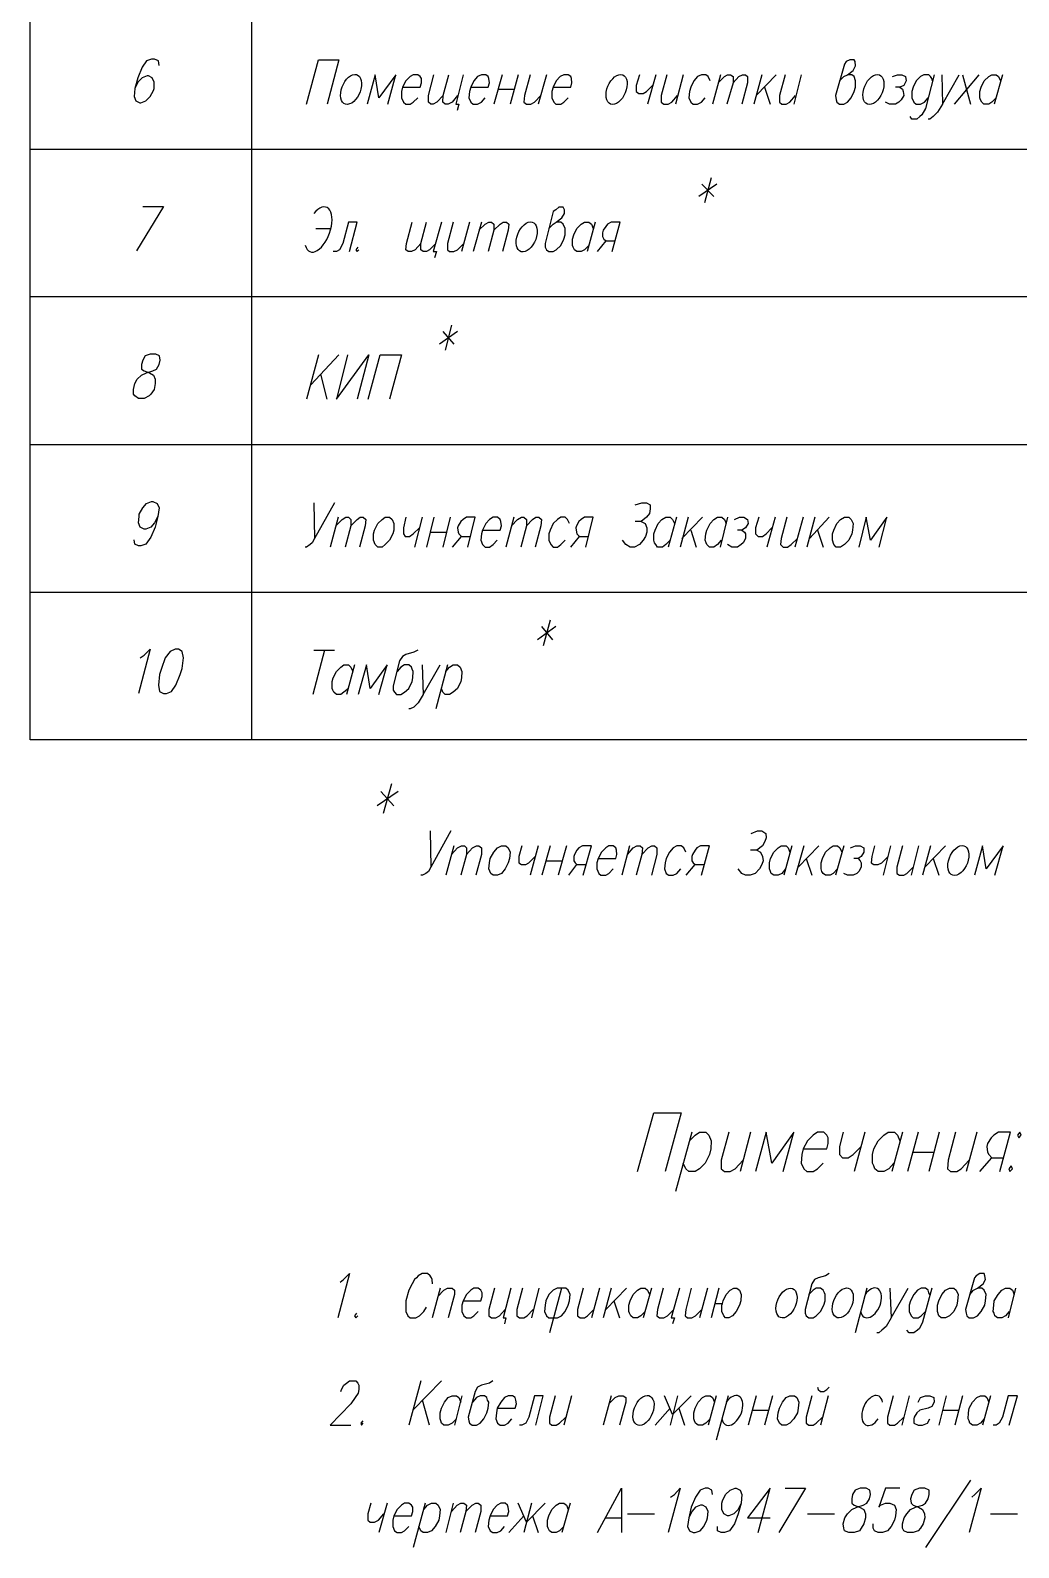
# Model space of a CAD drawing. Header units: millimetres. Extents: x 2185 to 4647, y 1259 to 2456.
# Drawn here: x 3163.9 to 3264.4, y 1267.6 to 1421.8 of the extents above; entities that cross this region are included whole.
import ezdxf

# ---------------------------------------------------------------- set-up
doc = ezdxf.new("R2010")
doc.units = ezdxf.units.MM
for name, color, linetype in [('PDF _0', 7, 'Continuous'), ('PDF _hj', 7, 'Continuous'), ('PDF _НОВЫЙ', 7, 'Continuous'), ('PDF _Спецификации', 7, 'Continuous')]:
    doc.layers.add(name, color=color, linetype=linetype)

msp = doc.modelspace()

# ---------------------------------------------------------------- linework, layer by layer
at = {"layer": 'PDF _0', "lineweight": 25}
for points in [[(3195.41, 1294.57), (3195.73, 1294.83), (3196.36, 1295.46), (3195.16, 1290.95)], [(3204.81, 1294.38), (3204.75, 1294.83), (3204.68, 1295.02), (3204.56, 1295.21), (3204.3, 1295.46), (3203.73, 1295.46), (3203.35, 1295.21), (3203.16, 1295.02), (3202.97, 1294.83), (3202.71, 1294.38), (3202.4, 1293.75), (3202.08, 1292.67), (3202.08, 1292.03), (3202.08, 1291.59), (3202.27, 1291.14), (3202.52, 1290.95), (3203.1, 1290.95), (3203.48, 1291.14), (3203.92, 1291.59), (3204.18, 1292.03)], [(3245.13, 1295.46), (3244.75, 1295.21), (3243.99, 1295.02), (3243.61, 1294.83), (3243.36, 1294.38), (3242.66, 1291.78), (3242.66, 1291.4), (3242.78, 1291.14), (3243.04, 1290.95), (3243.48, 1290.95), (3243.8, 1291.14), (3244.24, 1291.59), (3244.56, 1292.22), (3244.69, 1292.67), (3244.69, 1293.3), (3244.63, 1293.49), (3244.5, 1293.75), (3244.24, 1293.94), (3243.8, 1293.94), (3243.48, 1293.75), (3243.04, 1293.3)], [(3259.42, 1293.3), (3259.8, 1293.75), (3260.18, 1293.94), (3260.76, 1294.38), (3261.01, 1294.83), (3260.95, 1295.21), (3260.88, 1295.46), (3260.44, 1295.46), (3260.06, 1295.21), (3259.87, 1295.02), (3258.98, 1291.78), (3259.04, 1291.4), (3259.1, 1291.14), (3259.36, 1290.95), (3259.8, 1290.95), (3260.18, 1291.14), (3260.56, 1291.59), (3260.95, 1292.22), (3261.01, 1292.67), (3261.07, 1293.3), (3260.88, 1293.75), (3260.63, 1293.94), (3260.18, 1293.94)], [(3205.57, 1293.94), (3204.75, 1290.95)], [(3205.32, 1293.11), (3205.95, 1293.75), (3206.33, 1293.94), (3206.78, 1293.94), (3207.03, 1293.75), (3207.03, 1293.3), (3206.4, 1290.95)], [(3207.92, 1292.67), (3209.7, 1292.67), (3209.83, 1293.11), (3209.83, 1293.49), (3209.7, 1293.75), (3209.45, 1293.94), (3209, 1293.94), (3208.68, 1293.75), (3208.24, 1293.3), (3207.92, 1292.67), (3207.79, 1292.22), (3207.79, 1291.59), (3207.99, 1291.14), (3208.24, 1290.95), (3208.68, 1290.95), (3209, 1291.14), (3209.45, 1291.59)], [(3211.1, 1293.94), (3210.53, 1291.78), (3210.53, 1291.14), (3210.78, 1290.95), (3211.22, 1290.95), (3211.6, 1291.14), (3212.18, 1291.78)], [(3212.75, 1293.94), (3211.99, 1290.95), (3212.24, 1290.95), (3212.11, 1290.32)], [(3213.95, 1293.94), (3213.38, 1291.78), (3213.38, 1291.14), (3213.64, 1290.95), (3214.08, 1290.95), (3214.4, 1291.14), (3215.03, 1291.78)], [(3215.61, 1293.94), (3214.84, 1290.95)], [(3217.89, 1293.94), (3216.68, 1289.43)], [(3220.11, 1293.94), (3219.54, 1291.78), (3219.54, 1291.14), (3219.8, 1290.95), (3220.24, 1290.95), (3220.56, 1291.14), (3221.19, 1291.78)], [(3221.77, 1293.94), (3220.94, 1290.95)], [(3222.97, 1293.94), (3222.15, 1290.95)], [(3224.5, 1293.94), (3222.4, 1291.78)], [(3226.4, 1291.59), (3225.96, 1291.14), (3225.64, 1290.95), (3225.19, 1290.95), (3224.94, 1291.14), (3224.81, 1291.4), (3224.75, 1291.59), (3224.75, 1292.22), (3224.88, 1292.67), (3225.19, 1293.3), (3225.64, 1293.75), (3225.96, 1293.94), (3226.4, 1293.94), (3226.65, 1293.75), (3226.85, 1293.3)], [(3227.04, 1293.94), (3226.21, 1290.95)], [(3228.24, 1293.94), (3227.67, 1291.78), (3227.61, 1291.14), (3227.86, 1290.95), (3228.31, 1290.95), (3228.69, 1291.14), (3229.32, 1291.78)], [(3229.89, 1293.94), (3229.07, 1290.95), (3229.39, 1290.95), (3229.19, 1290.32)], [(3231.1, 1293.94), (3230.53, 1291.78), (3230.46, 1291.14), (3230.72, 1290.95), (3231.16, 1290.95), (3231.54, 1291.14), (3232.18, 1291.78)], [(3232.75, 1293.94), (3231.93, 1290.95)], [(3233.89, 1293.94), (3233.13, 1290.95)], [(3233.51, 1292.41), (3234.28, 1292.41), (3234.34, 1292.67), (3234.66, 1293.3), (3235.04, 1293.75), (3235.42, 1293.94), (3235.74, 1293.94), (3235.99, 1293.75), (3236.18, 1293.3), (3236.12, 1292.67), (3235.99, 1292.22), (3235.67, 1291.59), (3235.29, 1291.14), (3234.91, 1290.95), (3234.59, 1290.95), (3234.4, 1291.14), (3234.21, 1291.59), (3234.21, 1292.22), (3234.28, 1292.41)], [(3248.94, 1293.94), (3247.74, 1289.43)], [(3251.29, 1293.94), (3251.42, 1290.95), (3253.14, 1293.94)], [(3255.55, 1293.94), (3254.6, 1290.51), (3254.28, 1289.87), (3254.09, 1289.68), (3253.71, 1289.43), (3253.26, 1289.43), (3253.01, 1289.68)], [(3255.36, 1293.3), (3255.23, 1293.49), (3255.17, 1293.75), (3254.91, 1293.94), (3254.47, 1293.94), (3254.09, 1293.75), (3253.71, 1293.3), (3253.39, 1292.67), (3253.26, 1292.22), (3253.26, 1291.59), (3253.45, 1291.14), (3253.64, 1290.95), (3254.15, 1290.95), (3254.47, 1291.14), (3254.91, 1291.59)], [(3263.42, 1291.59), (3263.04, 1291.14), (3262.66, 1290.95), (3262.22, 1290.95), (3261.96, 1291.14), (3261.9, 1291.4), (3261.77, 1291.59), (3261.84, 1292.22), (3261.9, 1292.67), (3262.28, 1293.3), (3262.66, 1293.75), (3263.04, 1293.94), (3263.49, 1293.94), (3263.74, 1293.75), (3263.93, 1293.3)], [(3264.06, 1293.94), (3263.3, 1290.95)], [(3223.23, 1292.67), (3223.8, 1290.95)], [(3197.06, 1291.4), (3196.87, 1291.14), (3197, 1290.95), (3197.19, 1291.14)], [(3251.42, 1290.95), (3250.91, 1290.07), (3250.47, 1289.68), (3250.15, 1289.43), (3249.96, 1289.43)], [(3195.48, 1283.46), (3195.54, 1283.65), (3195.79, 1284.1), (3196.05, 1284.29), (3196.36, 1284.54), (3197, 1284.54), (3197.19, 1284.29), (3197.32, 1284.1), (3197.32, 1283.65), (3197.25, 1283.27), (3196.94, 1282.83), (3196.49, 1282.19), (3194.4, 1280.03), (3196.49, 1280.03)], [(3203.6, 1284.54), (3202.4, 1280.03)], [(3205.7, 1284.54), (3202.78, 1281.56)], [(3210.91, 1284.54), (3210.59, 1284.29), (3209.76, 1284.1), (3209.38, 1283.91), (3209.13, 1283.46), (3208.43, 1280.86), (3208.49, 1280.48), (3208.56, 1280.22), (3208.81, 1280.03), (3209.26, 1280.03), (3209.64, 1280.22), (3210.02, 1280.67), (3210.33, 1281.3), (3210.46, 1281.75), (3210.53, 1282.38), (3210.4, 1282.57), (3210.33, 1282.83), (3210.08, 1283.02), (3209.64, 1283.02), (3209.26, 1282.83), (3208.87, 1282.38)], [(3207.22, 1280.67), (3206.78, 1280.22), (3206.4, 1280.03), (3205.95, 1280.03), (3205.7, 1280.22), (3205.64, 1280.48), (3205.57, 1280.67), (3205.57, 1281.3), (3205.7, 1281.75), (3206.02, 1282.38), (3206.4, 1282.83), (3206.78, 1283.02), (3207.22, 1283.02), (3207.48, 1282.83), (3207.67, 1282.38)], [(3207.79, 1283.02), (3207.03, 1280.03)], [(3211.35, 1281.75), (3213.19, 1281.75), (3213.32, 1282.19), (3213.26, 1282.57), (3213.19, 1282.83), (3212.94, 1283.02), (3212.49, 1283.02), (3212.11, 1282.83), (3211.73, 1282.38), (3211.35, 1281.75), (3211.29, 1281.3), (3211.22, 1280.67), (3211.41, 1280.22), (3211.67, 1280.03), (3212.11, 1280.03), (3212.49, 1280.22), (3212.87, 1280.67)], [(3215.29, 1280.03), (3216.05, 1283.02), (3215.16, 1283.02), (3214.59, 1280.86), (3214.27, 1280.22), (3213.89, 1280.03), (3213.64, 1280.03)], [(3217.26, 1283.02), (3216.68, 1280.86), (3216.68, 1280.22), (3216.94, 1280.03), (3217.38, 1280.03), (3217.7, 1280.22), (3218.34, 1280.86)], [(3218.91, 1283.02), (3218.15, 1280.03)], [(3222.97, 1283.02), (3222.15, 1280.03)], [(3222.72, 1282.19), (3223.35, 1282.83), (3223.73, 1283.02), (3224.18, 1283.02), (3224.43, 1282.83), (3224.43, 1282.38), (3223.8, 1280.03)], [(3231.1, 1283.02), (3229.19, 1281.11), (3228.37, 1283.02)], [(3229.7, 1283.02), (3228.94, 1280.03)], [(3233.01, 1280.67), (3232.56, 1280.22), (3232.24, 1280.03), (3231.8, 1280.03), (3231.54, 1280.22), (3231.42, 1280.48), (3231.35, 1280.67), (3231.35, 1281.3), (3231.48, 1281.75), (3231.8, 1282.38), (3232.24, 1282.83), (3232.56, 1283.02), (3233.01, 1283.02), (3233.26, 1282.83), (3233.45, 1282.38)], [(3233.64, 1283.02), (3232.81, 1280.03)], [(3234.85, 1283.02), (3233.64, 1278.51)], [(3237.7, 1283.02), (3236.88, 1280.03)], [(3239.36, 1283.02), (3238.53, 1280.03)], [(3243.36, 1283.02), (3242.78, 1280.86), (3242.78, 1280.22), (3243.04, 1280.03), (3243.48, 1280.03), (3243.8, 1280.22), (3244.44, 1280.86)], [(3243.93, 1283.91), (3243.99, 1283.65), (3244.24, 1283.46), (3244.56, 1283.46), (3244.88, 1283.65), (3245.13, 1283.91)], [(3245.01, 1283.02), (3244.24, 1280.03)], [(3251.61, 1283.02), (3251.04, 1280.86), (3251.04, 1280.22), (3251.29, 1280.03), (3251.74, 1280.03), (3252.06, 1280.22), (3252.69, 1280.86)], [(3253.26, 1283.02), (3252.5, 1280.03)], [(3254.15, 1282.38), (3254.41, 1282.83), (3254.91, 1283.02), (3255.36, 1283.02), (3255.74, 1282.83), (3255.8, 1282.38), (3255.55, 1281.94), (3255.17, 1281.75), (3254.34, 1281.56), (3254.02, 1281.3), (3253.77, 1280.86), (3253.71, 1280.67), (3253.71, 1280.22), (3254.15, 1280.03), (3254.6, 1280.03), (3255.1, 1280.22), (3255.36, 1280.67)], [(3257.01, 1283.02), (3256.25, 1280.03)], [(3258.66, 1283.02), (3257.9, 1280.03)], [(3260.88, 1280.67), (3260.5, 1280.22), (3260.12, 1280.03), (3259.68, 1280.03), (3259.42, 1280.22), (3259.36, 1280.48), (3259.23, 1280.67), (3259.29, 1281.3), (3259.36, 1281.75), (3259.68, 1282.38), (3260.12, 1282.83), (3260.5, 1283.02), (3260.95, 1283.02), (3261.14, 1282.83), (3261.33, 1282.38)], [(3261.52, 1283.02), (3260.69, 1280.03)], [(3263.42, 1280.03), (3264.25, 1283.02), (3263.3, 1283.02), (3262.72, 1280.86), (3262.41, 1280.22), (3262.09, 1280.03), (3261.77, 1280.03)], [(3204.49, 1280.03), (3203.79, 1282.57)], [(3227.42, 1280.03), (3228.94, 1281.75)], [(3229.83, 1281.75), (3230.4, 1280.03)], [(3237.26, 1281.56), (3238.91, 1281.56)], [(3256.63, 1281.56), (3258.28, 1281.56)], [(3197.7, 1280.48), (3197.51, 1280.22), (3197.57, 1280.03), (3197.76, 1280.22)], [(3221.57, 1269.11), (3223.99, 1273.62), (3223.99, 1269.11)], [(3229, 1272.73), (3229.39, 1272.98), (3229.96, 1273.62), (3228.75, 1269.11)], [(3233.26, 1272.98), (3233.2, 1273.43), (3232.81, 1273.62), (3232.5, 1273.62), (3231.99, 1273.43), (3231.54, 1272.73), (3231.1, 1271.71), (3230.85, 1270.63), (3230.72, 1269.74), (3230.91, 1269.3), (3231.29, 1269.11), (3231.48, 1269.11), (3231.99, 1269.3), (3232.37, 1269.74), (3232.69, 1270.38), (3232.75, 1270.63), (3232.81, 1271.27), (3232.62, 1271.71), (3232.24, 1271.9), (3232.05, 1271.9), (3231.54, 1271.71), (3231.16, 1271.27), (3230.85, 1270.63)], [(3236.18, 1272.09), (3235.86, 1271.46), (3235.42, 1271.01), (3234.91, 1270.82), (3234.78, 1270.82), (3234.4, 1271.01), (3234.21, 1271.46), (3234.21, 1272.09), (3234.28, 1272.35), (3234.59, 1272.98), (3235.04, 1273.43), (3235.55, 1273.62), (3235.67, 1273.62), (3236.05, 1273.43), (3236.24, 1272.98), (3236.18, 1272.09), (3235.86, 1271.01), (3235.48, 1270), (3234.97, 1269.3), (3234.47, 1269.11), (3234.15, 1269.11), (3233.77, 1269.3), (3233.77, 1269.74)], [(3237.89, 1269.11), (3239.1, 1273.62), (3236.82, 1270.63), (3239.1, 1270.63)], [(3240.63, 1273.62), (3242.72, 1273.62), (3239.99, 1269.11)], [(3252.31, 1273.62), (3250.85, 1273.62), (3250.15, 1271.71), (3250.34, 1271.9), (3250.85, 1272.09), (3251.29, 1272.09), (3251.74, 1271.9), (3251.93, 1271.46), (3251.87, 1270.82), (3251.74, 1270.38), (3251.42, 1269.74), (3251.04, 1269.3), (3250.53, 1269.11), (3250.09, 1269.11), (3249.71, 1269.3), (3249.58, 1269.55), (3249.58, 1270)], [(3259.49, 1274.44), (3254.91, 1267.59)], [(3259.61, 1272.73), (3259.93, 1272.98), (3260.56, 1273.62), (3259.36, 1269.11)], [(3198.52, 1272.09), (3198.21, 1271.01), (3198.21, 1270.38), (3198.46, 1270.19), (3198.9, 1270.19), (3199.29, 1270.38), (3199.86, 1271.01)], [(3200.17, 1272.09), (3199.35, 1269.11)], [(3200.87, 1270.82), (3202.65, 1270.82), (3202.78, 1271.27), (3202.78, 1271.71), (3202.65, 1271.9), (3202.4, 1272.09), (3201.95, 1272.09), (3201.63, 1271.9), (3201.19, 1271.46), (3200.87, 1270.82), (3200.75, 1270.38), (3200.75, 1269.74), (3200.94, 1269.3), (3201.19, 1269.11), (3201.63, 1269.11), (3201.95, 1269.3), (3202.4, 1269.74)], [(3204.05, 1272.09), (3202.84, 1267.59)], [(3203.92, 1271.46), (3204.3, 1271.9), (3204.68, 1272.09), (3205.13, 1272.09), (3205.38, 1271.9), (3205.57, 1271.46), (3205.51, 1270.82), (3205.45, 1270.38), (3205.06, 1269.74), (3204.68, 1269.3), (3204.3, 1269.11), (3203.86, 1269.11), (3203.6, 1269.3), (3203.41, 1269.74)], [(3206.91, 1272.09), (3206.14, 1269.11)], [(3206.72, 1271.27), (3207.29, 1271.9), (3207.67, 1272.09), (3207.99, 1272.09), (3208.24, 1271.9), (3208.18, 1271.27), (3207.6, 1269.11)], [(3208.18, 1271.27), (3208.81, 1271.9), (3209.19, 1272.09), (3209.45, 1272.09), (3209.7, 1271.9), (3209.7, 1271.27), (3209.13, 1269.11)], [(3210.65, 1270.82), (3212.43, 1270.82), (3212.56, 1271.27), (3212.49, 1271.71), (3212.43, 1271.9), (3212.18, 1272.09), (3211.73, 1272.09), (3211.35, 1271.9), (3210.97, 1271.46), (3210.65, 1270.82), (3210.53, 1270.38), (3210.46, 1269.74), (3210.65, 1269.3), (3210.91, 1269.11), (3211.35, 1269.11), (3211.73, 1269.3), (3212.11, 1269.74)], [(3216.24, 1272.09), (3214.34, 1270.19), (3213.51, 1272.09)], [(3214.84, 1272.09), (3214.08, 1269.11)], [(3218.15, 1269.74), (3217.7, 1269.3), (3217.38, 1269.11), (3216.94, 1269.11), (3216.68, 1269.3), (3216.56, 1269.55), (3216.49, 1269.74), (3216.49, 1270.38), (3216.62, 1270.82), (3216.94, 1271.46), (3217.38, 1271.9), (3217.7, 1272.09), (3218.15, 1272.09), (3218.4, 1271.9), (3218.59, 1271.46)], [(3218.78, 1272.09), (3217.95, 1269.11)], [(3212.56, 1269.11), (3214.08, 1270.82)], [(3214.97, 1270.82), (3215.54, 1269.11)], [(3222.4, 1270.63), (3223.92, 1270.63)], [(3224.62, 1271.01), (3227.35, 1271.01)], [(3242.91, 1271.01), (3245.64, 1271.01)], [(3261.52, 1271.01), (3264.25, 1271.01)]]:
    msp.add_lwpolyline(points, dxfattribs=at)
for points in [[(3218.34, 1293.94), (3217.45, 1293.94), (3217.07, 1293.75), (3216.62, 1293.3), (3216.3, 1292.67), (3216.24, 1292.22), (3216.18, 1291.59), (3216.37, 1291.14), (3216.62, 1290.95), (3217.51, 1290.95), (3217.89, 1291.14), (3218.27, 1291.59), (3218.59, 1292.22), (3218.72, 1292.67), (3218.78, 1293.3), (3218.59, 1293.75)], [(3257.33, 1293.94), (3257.77, 1293.94), (3258.02, 1293.75), (3258.22, 1293.3), (3258.15, 1292.67), (3258.09, 1292.22), (3257.77, 1291.59), (3257.33, 1291.14), (3256.95, 1290.95), (3256.5, 1290.95), (3256.25, 1291.14), (3256.12, 1291.59), (3256.12, 1292.22), (3256.25, 1292.67), (3256.56, 1293.3), (3256.95, 1293.75)], [(3241.13, 1283.02), (3241.58, 1283.02), (3241.83, 1282.83), (3242.02, 1282.38), (3241.96, 1281.75), (3241.9, 1281.3), (3241.51, 1280.67), (3241.13, 1280.22), (3240.75, 1280.03), (3240.31, 1280.03), (3240.05, 1280.22), (3239.86, 1280.67), (3239.93, 1281.3), (3240.05, 1281.75), (3240.37, 1282.38), (3240.75, 1282.83)], [(3248.25, 1273.62), (3247.74, 1273.43), (3247.48, 1272.98), (3247.42, 1272.54), (3247.42, 1272.09), (3247.67, 1271.9), (3248.18, 1271.71), (3248.63, 1271.46), (3248.82, 1271.01), (3248.82, 1270.63), (3248.63, 1270), (3248.37, 1269.55), (3248.18, 1269.3), (3247.67, 1269.11), (3247.1, 1269.11), (3246.66, 1269.3), (3246.59, 1269.55), (3246.53, 1270), (3246.72, 1270.63), (3246.98, 1271.01), (3247.42, 1271.46), (3247.93, 1271.71), (3248.56, 1271.9), (3248.94, 1272.09), (3249.2, 1272.54), (3249.33, 1272.98), (3249.26, 1273.43), (3248.88, 1273.62)], [(3254.28, 1273.62), (3253.77, 1273.43), (3253.52, 1272.98), (3253.39, 1272.54), (3253.45, 1272.09), (3253.64, 1271.9), (3254.21, 1271.71), (3254.6, 1271.46), (3254.79, 1271.01), (3254.85, 1270.63), (3254.66, 1270), (3254.41, 1269.55), (3254.15, 1269.3), (3253.64, 1269.11), (3253.07, 1269.11), (3252.69, 1269.3), (3252.56, 1269.55), (3252.56, 1270), (3252.75, 1270.63), (3253.01, 1271.01), (3253.39, 1271.46), (3253.9, 1271.71), (3254.6, 1271.9), (3254.91, 1272.09), (3255.17, 1272.54), (3255.29, 1272.98), (3255.29, 1273.43), (3254.85, 1273.62)]]:
    msp.add_lwpolyline(points, close=True, dxfattribs=at)
for centre, major_axis, ratio, start_param, end_param in [((3240.78, 1292.44), (0.63, 1.47), 0.590817, 0.4187233561481813, 6.701908663327767), ((3246.5, 1292.45), (0.62, 1.48), 0.589085, 0.469595, 6.75278), ((3249.36, 1292.46), (0.64, 1.47), 0.591439, 2.429145, 7.511204), ((3226.24, 1281.53), (0.62, 1.48), 0.589085, 0.469595, 6.75278), ((3235.26, 1281.53), (0.64, 1.47), 0.591439, 2.429145, 7.511204), ((3249.49, 1281.52), (0.63, 1.48), 0.588119, 5.560953, 10.646591)]:
    msp.add_ellipse(centre, major_axis=major_axis, ratio=ratio, start_param=start_param, end_param=end_param, dxfattribs=at)
at = {"layer": 'PDF _hj', "lineweight": 25}
for points in [[(3225.64, 1305.81), (3227.29, 1311.78), (3230.08, 1311.78), (3228.43, 1305.81)], [(3231.16, 1309.81), (3229.51, 1303.78)], [(3230.91, 1308.93), (3231.48, 1309.5), (3231.93, 1309.81), (3232.56, 1309.81), (3232.88, 1309.5), (3233.13, 1308.93), (3233.07, 1308.1), (3232.94, 1307.53), (3232.5, 1306.64), (3231.93, 1306.07), (3231.48, 1305.81), (3230.85, 1305.81), (3230.53, 1306.07), (3230.27, 1306.64)], [(3234.91, 1309.81), (3234.15, 1306.96), (3234.15, 1306.07), (3234.47, 1305.81), (3235.04, 1305.81), (3235.55, 1306.07), (3236.37, 1306.96)], [(3237.13, 1309.81), (3236.05, 1305.81)], [(3240.43, 1305.81), (3241.51, 1309.81), (3239.29, 1306.64), (3238.72, 1309.81), (3237.64, 1305.81)], [(3242.47, 1308.1), (3244.88, 1308.1), (3245.01, 1308.67), (3245.01, 1309.24), (3244.88, 1309.5), (3244.56, 1309.81), (3243.93, 1309.81), (3243.48, 1309.5), (3242.91, 1308.93), (3242.47, 1308.1), (3242.34, 1307.53), (3242.28, 1306.64), (3242.53, 1306.07), (3242.85, 1305.81), (3243.48, 1305.81), (3243.93, 1306.07), (3244.5, 1306.64)], [(3246.53, 1309.81), (3246.15, 1308.35), (3246.15, 1307.53), (3246.47, 1307.21), (3247.04, 1307.21), (3247.55, 1307.53), (3248.37, 1308.35)], [(3248.75, 1309.81), (3247.67, 1305.81)], [(3251.67, 1306.64), (3251.17, 1306.07), (3250.66, 1305.81), (3250.09, 1305.81), (3249.77, 1306.07), (3249.64, 1306.39), (3249.52, 1306.64), (3249.52, 1307.53), (3249.64, 1308.1), (3250.09, 1308.93), (3250.66, 1309.5), (3251.1, 1309.81), (3251.74, 1309.81), (3252.06, 1309.5), (3252.31, 1308.93)], [(3252.56, 1309.81), (3251.48, 1305.81)], [(3254.15, 1309.81), (3253.07, 1305.81)], [(3256.31, 1309.81), (3255.23, 1305.81)], [(3257.96, 1309.81), (3257.2, 1306.96), (3257.14, 1306.07), (3257.45, 1305.81), (3258.09, 1305.81), (3258.53, 1306.07), (3259.36, 1306.96)], [(3260.12, 1309.81), (3259.04, 1305.81)], [(3262.47, 1305.81), (3263.55, 1309.81), (3262.34, 1309.81), (3261.84, 1309.5), (3261.58, 1309.24), (3261.2, 1308.67), (3261.14, 1308.35), (3261.2, 1307.78), (3261.33, 1307.53), (3261.64, 1307.21), (3262.85, 1307.21)], [(3253.58, 1307.78), (3255.8, 1307.78)], [(3260.44, 1305.81), (3261.64, 1307.21)]]:
    msp.add_lwpolyline(points, dxfattribs=at)
for points in [[(3264.5, 1309.81), (3264.25, 1309.5), (3264.38, 1309.24), (3264.63, 1309.5)], [(3263.61, 1306.39), (3263.36, 1306.07), (3263.49, 1305.81), (3263.74, 1306.07)]]:
    msp.add_lwpolyline(points, close=True, dxfattribs=at)
at = {"layer": 'PDF _НОВЫЙ', "lineweight": 25}
for points in [[(3177, 1418.21), (3176.93, 1418.66), (3176.55, 1418.85), (3176.23, 1418.85), (3175.73, 1418.66), (3175.28, 1418.02), (3174.84, 1416.94), (3174.52, 1415.86), (3174.46, 1415.04), (3174.65, 1414.59), (3175.03, 1414.4), (3175.15, 1414.4), (3175.66, 1414.59), (3176.11, 1415.04), (3176.42, 1415.67), (3176.49, 1415.86), (3176.49, 1416.5), (3176.3, 1416.94), (3175.92, 1417.13), (3175.79, 1417.13), (3175.28, 1416.94), (3174.84, 1416.5), (3174.52, 1415.86)], [(3191.98, 1414.28), (3193.19, 1418.78), (3195.28, 1418.78), (3194.08, 1414.28)], [(3246.15, 1416.63), (3246.59, 1417.07), (3246.98, 1417.26), (3247.55, 1417.7), (3247.8, 1418.15), (3247.74, 1418.59), (3247.67, 1418.78), (3247.23, 1418.78), (3246.85, 1418.59), (3246.66, 1418.34), (3245.77, 1415.16), (3245.83, 1414.72), (3245.9, 1414.47), (3246.15, 1414.28), (3246.59, 1414.28), (3246.98, 1414.47), (3247.36, 1414.91), (3247.67, 1415.55), (3247.8, 1415.99), (3247.8, 1416.63), (3247.67, 1417.07), (3247.42, 1417.26), (3246.98, 1417.26)], [(3200.24, 1414.28), (3201.06, 1417.26), (3199.35, 1414.91), (3198.97, 1417.26), (3198.14, 1414.28)], [(3201.76, 1415.99), (3203.54, 1415.99), (3203.67, 1416.43), (3203.67, 1416.88), (3203.54, 1417.07), (3203.29, 1417.26), (3202.84, 1417.26), (3202.52, 1417.07), (3202.08, 1416.63), (3201.76, 1415.99), (3201.63, 1415.55), (3201.63, 1414.91), (3201.83, 1414.47), (3202.08, 1414.28), (3202.52, 1414.28), (3202.84, 1414.47), (3203.29, 1414.91)], [(3205.89, 1415.16), (3205.25, 1414.47), (3204.87, 1414.28), (3204.62, 1414.28), (3204.37, 1414.47), (3204.37, 1415.16), (3204.94, 1417.26)], [(3207.35, 1415.16), (3206.78, 1414.47), (3206.4, 1414.28), (3206.08, 1414.28), (3205.83, 1414.47), (3205.89, 1415.16), (3206.46, 1417.26)], [(3207.92, 1417.26), (3207.16, 1414.28), (3207.48, 1414.28), (3207.29, 1413.64)], [(3208.68, 1415.99), (3210.46, 1415.99), (3210.59, 1416.43), (3210.53, 1416.88), (3210.46, 1417.07), (3210.21, 1417.26), (3209.76, 1417.26), (3209.38, 1417.07), (3209, 1416.63), (3208.68, 1415.99), (3208.56, 1415.55), (3208.49, 1414.91), (3208.68, 1414.47), (3208.94, 1414.28), (3209.38, 1414.28), (3209.76, 1414.47), (3210.14, 1414.91)], [(3211.86, 1417.26), (3211.03, 1414.28)], [(3213.51, 1417.26), (3212.68, 1414.28)], [(3214.72, 1417.26), (3214.14, 1415.16), (3214.08, 1414.47), (3214.34, 1414.28), (3214.78, 1414.28), (3215.16, 1414.47), (3215.8, 1415.16)], [(3216.37, 1417.26), (3215.54, 1414.28)], [(3217.07, 1415.99), (3218.84, 1415.99), (3218.97, 1416.43), (3218.91, 1416.88), (3218.84, 1417.07), (3218.59, 1417.26), (3218.15, 1417.26), (3217.76, 1417.07), (3217.38, 1416.63), (3217.07, 1415.99), (3216.94, 1415.55), (3216.94, 1414.91), (3217.13, 1414.47), (3217.32, 1414.28), (3217.83, 1414.28), (3218.15, 1414.47), (3218.59, 1414.91)], [(3225.83, 1417.26), (3225.51, 1416.18), (3225.51, 1415.55), (3225.77, 1415.36), (3226.21, 1415.36), (3226.53, 1415.55), (3227.16, 1416.18)], [(3227.48, 1417.26), (3226.65, 1414.28)], [(3228.62, 1417.26), (3228.05, 1415.16), (3228.05, 1414.47), (3228.31, 1414.28), (3228.75, 1414.28), (3229.13, 1414.47), (3229.7, 1415.16)], [(3230.27, 1417.26), (3229.51, 1414.28)], [(3233.01, 1416.63), (3232.81, 1417.07), (3232.56, 1417.26), (3232.12, 1417.26), (3231.73, 1417.07), (3231.35, 1416.63), (3231.04, 1415.99), (3230.91, 1415.55), (3230.85, 1414.91), (3231.04, 1414.47), (3231.29, 1414.28), (3231.73, 1414.28), (3232.12, 1414.47), (3232.5, 1414.91)], [(3234.08, 1417.26), (3233.26, 1414.28)], [(3233.83, 1416.43), (3234.47, 1417.07), (3234.78, 1417.26), (3235.1, 1417.26), (3235.35, 1417.07), (3235.35, 1416.43), (3234.72, 1414.28)], [(3235.35, 1416.43), (3235.93, 1417.07), (3236.31, 1417.26), (3236.62, 1417.26), (3236.82, 1417.07), (3236.82, 1416.43), (3236.24, 1414.28)], [(3238.28, 1417.26), (3237.45, 1414.28)], [(3239.74, 1417.26), (3237.7, 1415.16)], [(3240.63, 1417.26), (3240.05, 1415.16), (3240.05, 1414.47), (3240.31, 1414.28), (3240.75, 1414.28), (3241.13, 1414.47), (3241.7, 1415.16)], [(3242.28, 1417.26), (3241.51, 1414.28)], [(3251.55, 1417.07), (3252.06, 1417.26), (3252.5, 1417.26), (3252.88, 1417.07), (3252.94, 1416.63), (3252.69, 1416.18), (3252.31, 1415.99), (3251.87, 1415.99)], [(3255.8, 1417.26), (3254.91, 1413.83), (3254.53, 1413.2), (3254.34, 1413.01), (3254.02, 1412.75), (3253.52, 1412.75), (3253.33, 1413.01)], [(3255.61, 1416.63), (3255.55, 1416.88), (3255.42, 1417.07), (3255.23, 1417.26), (3254.72, 1417.26), (3254.41, 1417.07), (3253.96, 1416.63), (3253.64, 1415.99), (3253.52, 1415.55), (3253.52, 1414.91), (3253.71, 1414.47), (3253.96, 1414.28), (3254.41, 1414.28), (3254.79, 1414.47), (3255.17, 1414.91)], [(3256.56, 1417.26), (3256.63, 1414.28), (3258.34, 1417.26)], [(3260.31, 1417.26), (3257.83, 1414.28)], [(3258.66, 1417.26), (3259.49, 1414.28)], [(3262.09, 1414.91), (3261.64, 1414.47), (3261.33, 1414.28), (3260.82, 1414.28), (3260.63, 1414.47), (3260.5, 1414.72), (3260.44, 1414.91), (3260.44, 1415.55), (3260.56, 1415.99), (3260.88, 1416.63), (3261.33, 1417.07), (3261.64, 1417.26), (3262.09, 1417.26), (3262.34, 1417.07), (3262.53, 1416.63)], [(3262.72, 1417.26), (3261.9, 1414.28)], [(3211.48, 1415.8), (3213.13, 1415.8)], [(3238.53, 1415.99), (3239.1, 1414.28)], [(3252.31, 1415.99), (3252.56, 1415.8), (3252.63, 1415.55), (3252.69, 1415.16), (3252.44, 1414.72), (3252.18, 1414.47), (3251.87, 1414.28), (3251.23, 1414.28), (3250.85, 1414.47)], [(3256.63, 1414.28), (3256.12, 1413.45), (3255.68, 1413.01), (3255.36, 1412.75), (3255.17, 1412.75)], [(3233.13, 1406.78), (3232.43, 1404.24)], [(3233.7, 1406.15), (3231.86, 1404.88)], [(3232.18, 1406.15), (3233.39, 1404.88)], [(3175.35, 1403.86), (3177.44, 1403.86), (3174.71, 1399.35)], [(3216.62, 1401.64), (3217.07, 1402.08), (3217.38, 1402.27), (3217.95, 1402.72), (3218.21, 1403.16), (3218.21, 1403.54), (3218.08, 1403.8), (3217.64, 1403.8), (3217.32, 1403.54), (3217.07, 1403.35), (3216.24, 1400.11), (3216.24, 1399.73), (3216.37, 1399.48), (3216.62, 1399.29), (3217.07, 1399.29), (3217.38, 1399.48), (3217.83, 1399.92), (3218.15, 1400.56), (3218.27, 1401), (3218.27, 1401.64), (3218.08, 1402.08), (3217.83, 1402.27), (3217.38, 1402.27)], [(3192.94, 1401.64), (3194.46, 1401.64)], [(3196.36, 1399.29), (3197.13, 1402.27), (3196.24, 1402.27), (3195.67, 1400.11), (3195.35, 1399.48), (3195.03, 1399.29), (3194.71, 1399.29)], [(3203.6, 1400.11), (3203.03, 1399.48), (3202.65, 1399.29), (3202.33, 1399.29), (3202.08, 1399.48), (3202.14, 1400.11), (3202.71, 1402.27)], [(3205.13, 1400.11), (3204.49, 1399.48), (3204.18, 1399.29), (3203.86, 1399.29), (3203.6, 1399.48), (3203.6, 1400.11), (3204.18, 1402.27)], [(3205.7, 1402.27), (3204.87, 1399.29), (3205.19, 1399.29), (3205, 1398.65)], [(3206.91, 1402.27), (3206.33, 1400.11), (3206.33, 1399.48), (3206.52, 1399.29), (3206.97, 1399.29), (3207.35, 1399.48), (3207.99, 1400.11)], [(3208.56, 1402.27), (3207.73, 1399.29)], [(3209.76, 1402.27), (3208.94, 1399.29)], [(3209.51, 1401.45), (3210.14, 1402.08), (3210.53, 1402.27), (3210.78, 1402.27), (3211.03, 1402.08), (3211.03, 1401.45), (3210.46, 1399.29)], [(3211.03, 1401.45), (3211.67, 1402.08), (3211.99, 1402.27), (3212.3, 1402.27), (3212.56, 1402.08), (3212.49, 1401.45), (3211.92, 1399.29)], [(3220.69, 1399.92), (3220.24, 1399.48), (3219.92, 1399.29), (3219.48, 1399.29), (3219.23, 1399.48), (3219.1, 1399.73), (3219.03, 1399.92), (3219.03, 1400.56), (3219.16, 1401), (3219.48, 1401.64), (3219.92, 1402.08), (3220.24, 1402.27), (3220.69, 1402.27), (3220.94, 1402.08), (3221.13, 1401.64)], [(3221.32, 1402.27), (3220.5, 1399.29)], [(3223.04, 1399.29), (3223.86, 1402.27), (3222.97, 1402.27), (3222.59, 1402.08), (3222.4, 1401.83), (3222.15, 1401.45), (3222.08, 1401.19), (3222.08, 1400.81), (3222.21, 1400.56), (3222.46, 1400.37), (3223.35, 1400.37)], [(3221.57, 1399.29), (3222.46, 1400.37)], [(3197.19, 1399.73), (3197, 1399.48), (3197.13, 1399.29), (3197.32, 1399.48)], [(3207.35, 1391.16), (3205.51, 1389.89)], [(3205.83, 1391.16), (3206.97, 1389.89)], [(3206.72, 1391.8), (3206.08, 1389.26)], [(3193.19, 1388.81), (3191.98, 1384.3)], [(3195.28, 1388.81), (3192.43, 1385.76)], [(3196.17, 1388.81), (3195.03, 1384.3), (3198.33, 1388.81), (3197.13, 1384.3)], [(3198.27, 1384.3), (3199.48, 1388.81), (3201.63, 1388.81), (3200.43, 1384.3)], [(3194.08, 1384.3), (3193.44, 1386.84)], [(3176.87, 1372.36), (3176.55, 1371.73), (3176.17, 1371.28), (3175.66, 1371.09), (3175.47, 1371.09), (3175.09, 1371.28), (3174.9, 1371.73), (3174.96, 1372.36), (3174.96, 1372.62), (3175.35, 1373.25), (3175.73, 1373.7), (3176.23, 1373.89), (3176.36, 1373.89), (3176.81, 1373.7), (3177, 1373.25), (3176.87, 1372.36), (3176.62, 1371.28), (3176.17, 1370.27), (3175.66, 1369.57), (3175.15, 1369.38), (3174.9, 1369.38), (3174.52, 1369.57), (3174.46, 1370.01)], [(3194.84, 1373.76), (3192.81, 1370.14), (3192.55, 1369.7), (3192.36, 1369.51), (3191.98, 1369.25), (3191.86, 1369.25)], [(3192.74, 1373.76), (3192.81, 1370.14)], [(3195.22, 1372.3), (3194.4, 1369.25)], [(3194.97, 1371.41), (3195.6, 1372.05), (3195.98, 1372.3), (3196.24, 1372.3), (3196.49, 1372.05), (3196.49, 1371.41), (3195.92, 1369.25)], [(3196.49, 1371.41), (3197.13, 1372.05), (3197.44, 1372.3), (3197.76, 1372.3), (3198.02, 1372.05), (3197.95, 1371.41), (3197.38, 1369.25)], [(3202.08, 1372.3), (3201.83, 1371.22), (3201.83, 1370.59), (3202.02, 1370.33), (3202.46, 1370.33), (3202.84, 1370.59), (3203.48, 1371.22)], [(3203.73, 1372.3), (3202.97, 1369.25)], [(3204.94, 1372.3), (3204.18, 1369.25)], [(3206.59, 1372.3), (3205.83, 1369.25)], [(3208.37, 1369.25), (3209.13, 1372.3), (3208.24, 1372.3), (3207.92, 1372.05), (3207.67, 1371.86), (3207.41, 1371.41), (3207.35, 1371.22), (3207.41, 1370.78), (3207.48, 1370.59), (3207.73, 1370.33), (3208.62, 1370.33)], [(3209.89, 1370.97), (3211.67, 1370.97), (3211.8, 1371.41), (3211.73, 1371.86), (3211.67, 1372.05), (3211.41, 1372.3), (3210.97, 1372.3), (3210.59, 1372.05), (3210.21, 1371.67), (3209.89, 1370.97), (3209.76, 1370.59), (3209.7, 1369.95), (3209.89, 1369.51), (3210.14, 1369.25), (3210.59, 1369.25), (3210.97, 1369.51), (3211.35, 1369.95)], [(3213.07, 1372.3), (3212.24, 1369.25)], [(3212.81, 1371.41), (3213.45, 1372.05), (3213.83, 1372.3), (3214.08, 1372.3), (3214.34, 1372.05), (3214.34, 1371.41), (3213.76, 1369.25)], [(3214.34, 1371.41), (3214.97, 1372.05), (3215.29, 1372.3), (3215.61, 1372.3), (3215.86, 1372.05), (3215.8, 1371.41), (3215.22, 1369.25)], [(3218.72, 1371.67), (3218.53, 1372.05), (3218.27, 1372.3), (3217.83, 1372.3), (3217.51, 1372.05), (3217.07, 1371.67), (3216.75, 1370.97), (3216.62, 1370.59), (3216.62, 1369.95), (3216.81, 1369.51), (3217.07, 1369.25), (3217.51, 1369.25), (3217.83, 1369.51), (3218.27, 1369.95)], [(3220.37, 1369.25), (3221.13, 1372.3), (3220.24, 1372.3), (3219.92, 1372.05), (3219.67, 1371.86), (3219.42, 1371.41), (3219.35, 1371.22), (3219.42, 1370.78), (3219.48, 1370.59), (3219.73, 1370.33), (3220.62, 1370.33)], [(3225.38, 1373.57), (3226.08, 1373.76), (3226.53, 1373.76), (3226.91, 1373.57), (3226.91, 1373.13), (3226.85, 1372.68), (3226.53, 1372.3), (3226.02, 1371.86), (3226.4, 1371.67), (3226.59, 1371.22), (3226.59, 1370.78), (3226.46, 1370.33), (3226.21, 1369.95), (3225.83, 1369.51), (3225.32, 1369.25), (3224.88, 1369.25), (3224.43, 1369.51), (3224.11, 1369.95)], [(3228.94, 1369.95), (3228.5, 1369.51), (3228.18, 1369.25), (3227.67, 1369.25), (3227.48, 1369.51), (3227.35, 1369.7), (3227.29, 1369.95), (3227.29, 1370.59), (3227.42, 1370.97), (3227.73, 1371.67), (3228.12, 1372.05), (3228.5, 1372.3), (3228.94, 1372.3), (3229.19, 1372.05), (3229.39, 1371.67)], [(3229.58, 1372.3), (3228.75, 1369.25)], [(3230.78, 1372.3), (3229.96, 1369.25)], [(3232.24, 1372.3), (3230.15, 1370.14)], [(3234.15, 1369.95), (3233.77, 1369.51), (3233.39, 1369.25), (3232.94, 1369.25), (3232.69, 1369.51), (3232.62, 1369.7), (3232.5, 1369.95), (3232.56, 1370.59), (3232.69, 1370.97), (3233.01, 1371.67), (3233.39, 1372.05), (3233.77, 1372.3), (3234.21, 1372.3), (3234.47, 1372.05), (3234.66, 1371.67)], [(3234.78, 1372.3), (3234.02, 1369.25)], [(3235.48, 1372.05), (3235.99, 1372.3), (3236.43, 1372.3), (3236.82, 1372.05), (3236.88, 1371.67), (3236.62, 1371.22), (3236.24, 1370.97), (3235.8, 1370.97)], [(3237.96, 1372.3), (3237.64, 1371.22), (3237.64, 1370.59), (3237.89, 1370.33), (3238.34, 1370.33), (3238.72, 1370.59), (3239.29, 1371.22)], [(3239.61, 1372.3), (3238.78, 1369.25)], [(3240.82, 1372.3), (3240.24, 1370.14), (3240.18, 1369.51), (3240.43, 1369.25), (3240.88, 1369.25), (3241.26, 1369.51), (3241.9, 1370.14)], [(3242.47, 1372.3), (3241.64, 1369.25)], [(3243.67, 1372.3), (3242.85, 1369.25)], [(3245.13, 1372.3), (3243.1, 1370.14)], [(3250.21, 1369.25), (3250.98, 1372.3), (3249.33, 1369.95), (3248.88, 1372.3), (3248.12, 1369.25)], [(3204.56, 1370.78), (3206.21, 1370.78)], [(3226.02, 1371.86), (3225.38, 1371.86)], [(3231.04, 1370.97), (3231.61, 1369.25)], [(3236.24, 1370.97), (3236.5, 1370.78), (3236.62, 1370.59), (3236.62, 1370.14), (3236.37, 1369.7), (3236.18, 1369.51), (3235.8, 1369.25), (3235.23, 1369.25), (3234.78, 1369.51)], [(3243.93, 1370.97), (3244.5, 1369.25)], [(3206.84, 1369.25), (3207.73, 1370.33)], [(3218.84, 1369.25), (3219.73, 1370.33)], [(3216.75, 1361.82), (3216.05, 1359.22)], [(3217.32, 1361.19), (3215.48, 1359.85)], [(3215.86, 1361.19), (3217, 1359.85)], [(3175.09, 1358.01), (3175.47, 1358.27), (3176.11, 1358.9), (3174.9, 1354.39)], [(3193.82, 1358.77), (3192.62, 1354.27)], [(3192.74, 1358.77), (3194.84, 1358.77)], [(3203.29, 1358.77), (3202.9, 1358.58), (3202.08, 1358.33), (3201.76, 1358.14), (3201.44, 1357.7), (3200.81, 1355.15), (3200.81, 1354.71), (3200.94, 1354.52), (3201.13, 1354.27), (3201.57, 1354.27), (3201.95, 1354.52), (3202.4, 1354.9), (3202.71, 1355.6), (3202.78, 1355.98), (3202.84, 1356.62), (3202.71, 1356.87), (3202.65, 1357.06), (3202.4, 1357.31), (3201.95, 1357.31), (3201.57, 1357.06), (3201.19, 1356.62)], [(3196.24, 1354.9), (3195.79, 1354.52), (3195.48, 1354.27), (3195.03, 1354.27), (3194.78, 1354.52), (3194.65, 1354.71), (3194.59, 1354.9), (3194.59, 1355.6), (3194.71, 1355.98), (3195.03, 1356.62), (3195.48, 1357.06), (3195.79, 1357.31), (3196.24, 1357.31), (3196.49, 1357.06), (3196.68, 1356.62)], [(3196.87, 1357.31), (3196.05, 1354.27)], [(3199.35, 1354.27), (3200.17, 1357.31), (3198.46, 1354.9), (3198.08, 1357.31), (3197.25, 1354.27)], [(3203.73, 1357.31), (3203.86, 1354.27), (3205.57, 1357.31)], [(3206.33, 1357.31), (3205.13, 1352.81)], [(3206.14, 1356.62), (3206.52, 1357.06), (3206.91, 1357.31), (3207.35, 1357.31), (3207.6, 1357.06), (3207.79, 1356.62), (3207.73, 1355.98), (3207.67, 1355.6), (3207.35, 1354.9), (3206.91, 1354.52), (3206.52, 1354.27), (3206.08, 1354.27), (3205.83, 1354.52), (3205.7, 1354.9)], [(3203.86, 1354.27), (3203.35, 1353.44), (3202.9, 1353), (3202.52, 1352.81), (3202.4, 1352.81)], [(3200.62, 1345.19), (3199.79, 1342.2)], [(3201.32, 1344.42), (3199.16, 1342.96)], [(3199.54, 1344.42), (3200.87, 1342.96)], [(3206.65, 1340.42), (3204.62, 1336.74), (3204.37, 1336.29), (3204.11, 1336.1), (3203.79, 1335.91), (3203.6, 1335.91)], [(3204.56, 1340.42), (3204.62, 1336.74)], [(3237.2, 1340.17), (3237.83, 1340.42), (3238.28, 1340.42), (3238.66, 1340.17), (3238.72, 1339.72), (3238.59, 1339.34), (3238.34, 1338.9), (3237.77, 1338.45), (3238.15, 1338.26), (3238.34, 1337.82), (3238.4, 1337.37), (3238.28, 1336.99), (3238.02, 1336.55), (3237.58, 1336.1), (3237.07, 1335.91), (3236.62, 1335.91), (3236.24, 1336.1), (3235.86, 1336.55)], [(3206.97, 1338.9), (3206.14, 1335.91)], [(3206.72, 1338.01), (3207.35, 1338.71), (3207.73, 1338.9), (3208.05, 1338.9), (3208.24, 1338.71), (3208.24, 1338.01), (3207.67, 1335.91)], [(3208.24, 1338.01), (3208.87, 1338.71), (3209.26, 1338.9), (3209.51, 1338.9), (3209.76, 1338.71), (3209.76, 1338.01), (3209.19, 1335.91)], [(3213.89, 1338.9), (3213.57, 1337.82), (3213.57, 1337.18), (3213.83, 1336.99), (3214.27, 1336.99), (3214.59, 1337.18), (3215.22, 1337.82)], [(3215.54, 1338.9), (3214.72, 1335.91)], [(3216.75, 1338.9), (3215.92, 1335.91)], [(3218.4, 1338.9), (3217.57, 1335.91)], [(3220.11, 1335.91), (3220.94, 1338.9), (3220.05, 1338.9), (3219.67, 1338.71), (3219.48, 1338.45), (3219.23, 1338.01), (3219.16, 1337.82), (3219.16, 1337.37), (3219.29, 1337.18), (3219.48, 1336.99), (3220.43, 1336.99)], [(3221.64, 1337.63), (3223.42, 1337.63), (3223.54, 1338.01), (3223.48, 1338.45), (3223.42, 1338.71), (3223.16, 1338.9), (3222.72, 1338.9), (3222.4, 1338.71), (3221.96, 1338.26), (3221.64, 1337.63), (3221.51, 1337.18), (3221.51, 1336.55), (3221.7, 1336.1), (3221.89, 1335.91), (3222.4, 1335.91), (3222.72, 1336.1), (3223.16, 1336.55)], [(3224.81, 1338.9), (3224.05, 1335.91)], [(3224.62, 1338.01), (3225.19, 1338.71), (3225.58, 1338.9), (3225.89, 1338.9), (3226.15, 1338.71), (3226.08, 1338.01), (3225.51, 1335.91)], [(3226.08, 1338.01), (3226.72, 1338.71), (3227.1, 1338.9), (3227.35, 1338.9), (3227.61, 1338.71), (3227.61, 1338.01), (3227.04, 1335.91)], [(3230.53, 1338.26), (3230.34, 1338.71), (3230.08, 1338.9), (3229.64, 1338.9), (3229.26, 1338.71), (3228.88, 1338.26), (3228.56, 1337.63), (3228.43, 1337.18), (3228.37, 1336.55), (3228.56, 1336.1), (3228.81, 1335.91), (3229.26, 1335.91), (3229.64, 1336.1), (3230.02, 1336.55)], [(3232.12, 1335.91), (3232.94, 1338.9), (3232.05, 1338.9), (3231.67, 1338.71), (3231.48, 1338.45), (3231.23, 1338.01), (3231.16, 1337.82), (3231.16, 1337.37), (3231.29, 1337.18), (3231.48, 1336.99), (3232.43, 1336.99)], [(3237.77, 1338.45), (3237.13, 1338.45)], [(3240.69, 1336.55), (3240.31, 1336.1), (3239.93, 1335.91), (3239.48, 1335.91), (3239.23, 1336.1), (3239.16, 1336.29), (3239.04, 1336.55), (3239.04, 1337.18), (3239.16, 1337.63), (3239.48, 1338.26), (3239.93, 1338.71), (3240.24, 1338.9), (3240.75, 1338.9), (3240.94, 1338.71), (3241.13, 1338.26)], [(3241.32, 1338.9), (3240.5, 1335.91)], [(3242.53, 1338.9), (3241.7, 1335.91)], [(3244.05, 1338.9), (3241.96, 1336.74)], [(3245.96, 1336.55), (3245.51, 1336.1), (3245.2, 1335.91), (3244.75, 1335.91), (3244.5, 1336.1), (3244.37, 1336.29), (3244.31, 1336.55), (3244.31, 1337.18), (3244.44, 1337.63), (3244.75, 1338.26), (3245.2, 1338.71), (3245.51, 1338.9), (3245.96, 1338.9), (3246.21, 1338.71), (3246.4, 1338.26)], [(3246.59, 1338.9), (3245.77, 1335.91)], [(3247.29, 1338.71), (3247.8, 1338.9), (3248.25, 1338.9), (3248.63, 1338.71), (3248.63, 1338.26), (3248.37, 1337.82), (3248.06, 1337.63), (3247.61, 1337.63)], [(3249.71, 1338.9), (3249.45, 1337.82), (3249.39, 1337.18), (3249.64, 1336.99), (3250.09, 1336.99), (3250.47, 1337.18), (3251.1, 1337.82)], [(3251.36, 1338.9), (3250.6, 1335.91)], [(3252.56, 1338.9), (3251.99, 1336.74), (3251.99, 1336.1), (3252.25, 1335.91), (3252.69, 1335.91), (3253.01, 1336.1), (3253.64, 1336.74)], [(3254.21, 1338.9), (3253.45, 1335.91)], [(3255.42, 1338.9), (3254.6, 1335.91)], [(3256.95, 1338.9), (3254.85, 1336.74)], [(3261.96, 1335.91), (3262.79, 1338.9), (3261.07, 1336.55), (3260.69, 1338.9), (3259.87, 1335.91)], [(3216.3, 1337.37), (3217.95, 1337.37)], [(3218.65, 1335.91), (3219.48, 1336.99)], [(3230.59, 1335.91), (3231.48, 1336.99)], [(3242.78, 1337.63), (3243.36, 1335.91)], [(3248.06, 1337.63), (3248.25, 1337.37), (3248.37, 1337.18), (3248.37, 1336.74), (3248.12, 1336.29), (3247.93, 1336.1), (3247.55, 1335.91), (3246.98, 1335.91), (3246.59, 1336.1)], [(3255.68, 1337.63), (3256.25, 1335.91)]]:
    msp.add_lwpolyline(points, dxfattribs=at)
for points in [[(3176.11, 1388.87), (3175.6, 1388.68), (3175.35, 1388.24), (3175.22, 1387.8), (3175.22, 1387.35), (3175.47, 1387.16), (3176.04, 1386.97), (3176.42, 1386.72), (3176.62, 1386.33), (3176.62, 1385.89), (3176.49, 1385.26), (3176.17, 1384.81), (3175.98, 1384.62), (3175.47, 1384.37), (3174.9, 1384.37), (3174.52, 1384.62), (3174.39, 1384.81), (3174.39, 1385.26), (3174.52, 1385.89), (3174.77, 1386.33), (3175.22, 1386.72), (3175.73, 1386.97), (3176.36, 1387.16), (3176.74, 1387.35), (3177, 1387.8), (3177.12, 1388.24), (3177.06, 1388.68), (3176.68, 1388.87)], [(3199.98, 1372.3), (3200.43, 1372.3), (3200.68, 1372.05), (3200.87, 1371.67), (3200.87, 1370.97), (3200.75, 1370.59), (3200.43, 1369.95), (3199.98, 1369.51), (3199.67, 1369.25), (3199.22, 1369.25), (3198.97, 1369.51), (3198.78, 1369.95), (3198.78, 1370.59), (3198.9, 1370.97), (3199.22, 1371.67), (3199.67, 1372.05)], [(3246.66, 1372.3), (3247.1, 1372.3), (3247.36, 1372.05), (3247.55, 1371.67), (3247.48, 1370.97), (3247.42, 1370.59), (3247.1, 1369.95), (3246.66, 1369.51), (3246.28, 1369.25), (3245.83, 1369.25), (3245.58, 1369.51), (3245.45, 1369.95), (3245.45, 1370.59), (3245.58, 1370.97), (3245.9, 1371.67), (3246.28, 1372.05)], [(3178.65, 1358.9), (3178.14, 1358.65), (3177.63, 1358.01), (3177.25, 1356.93), (3177.06, 1356.3), (3176.93, 1355.22), (3177.06, 1354.58), (3177.44, 1354.39), (3177.76, 1354.39), (3178.27, 1354.58), (3178.71, 1355.22), (3179.16, 1356.3), (3179.35, 1356.93), (3179.47, 1358.01), (3179.35, 1358.65), (3178.96, 1358.9)], [(3211.8, 1338.9), (3212.24, 1338.9), (3212.49, 1338.71), (3212.68, 1338.26), (3212.62, 1337.63), (3212.49, 1337.18), (3212.18, 1336.55), (3211.8, 1336.1), (3211.41, 1335.91), (3210.97, 1335.91), (3210.72, 1336.1), (3210.53, 1336.55), (3210.59, 1337.18), (3210.65, 1337.63), (3211.03, 1338.26), (3211.41, 1338.71)]]:
    msp.add_lwpolyline(points, close=True, dxfattribs=at)
for centre, major_axis, ratio, start_param, end_param in [((3196.52, 1415.77), (0.62, 1.48), 0.589085, 0.469595, 6.75278), ((3223.51, 1415.76), (0.63, 1.47), 0.590817, 0.4187233924041304, 6.701908699583716), ((3249.61, 1415.76), (0.63, 1.47), 0.590817, 0.4187234297136673, 6.701908736893253), ((3193.19, 1401.53), (0.83, 2.26), 0.496846, 2.523877, 7.243784), ((3214.37, 1400.78), (0.62, 1.48), 0.589085, 0.469595, 6.75278), ((3258.25, 1337.41), (0.62, 1.48), 0.589085, 0.469595, 6.75278)]:
    msp.add_ellipse(centre, major_axis=major_axis, ratio=ratio, start_param=start_param, end_param=end_param, dxfattribs=at)
at = {"layer": 'PDF _Спецификации', "lineweight": 25}
msp.add_lwpolyline([(3444.85, 1349.69), (3163.91, 1349.69), (3163.91, 1553.66), (3444.85, 1553.66)], close=True, dxfattribs=at)
for points in [[(3186.39, 1553.66), (3186.39, 1349.69)], [(3163.91, 1409.7), (3444.85, 1409.7)], [(3163.91, 1394.72), (3444.85, 1394.72)], [(3163.91, 1379.67), (3444.85, 1379.67)], [(3163.91, 1364.68), (3444.85, 1364.68)]]:
    msp.add_lwpolyline(points, dxfattribs=at)

doc.saveas('drawing.dxf')
